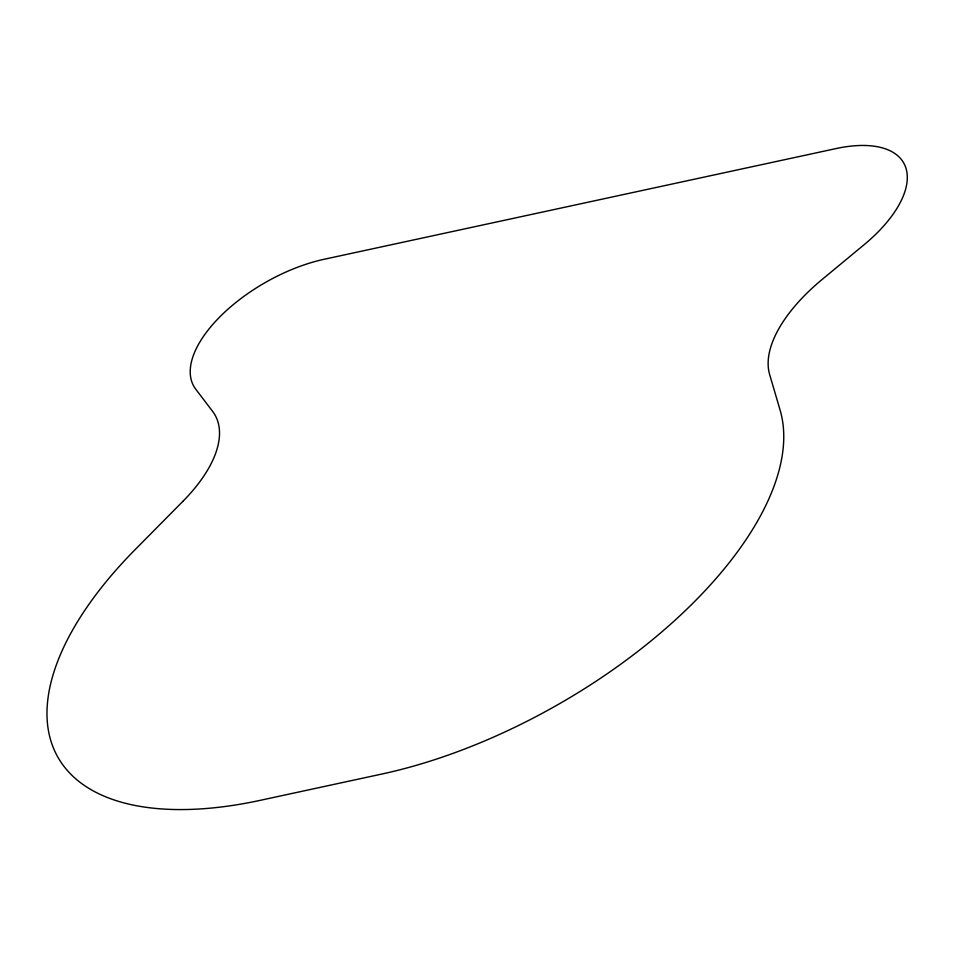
<?xml version="1.0" encoding="UTF-8"?>
<svg xmlns="http://www.w3.org/2000/svg" width="955" height="955" viewBox="0 0 955 955"><rect width="100%" height="100%" fill="white"/><g stroke="black" fill="none" stroke-linecap="round" stroke-linejoin="round"><path stroke-width="1.43" d="M182.751 501.482L135.216 549.531A341.269 164.415 -29.7 0 0 260.238 800.338L382.179 773.968A341.269 164.415 -29.7 0 0 780.092 410.077L769.658 374.563A142.2 68.509 -29.7 0 1 822.219 279.385L864.036 244.778A113.752 54.805 -29.7 0 0 906.116 168.749A113.752 54.805 -29.7 0 0 836.21 148.538L324.067 259.294A113.752 54.805 -29.7 0 0 219.471 317.239A113.752 54.805 -29.7 0 0 195.811 389.282L212.523 411.235A142.2 68.509 -29.7 0 1 182.751 501.482"/></g></svg>
